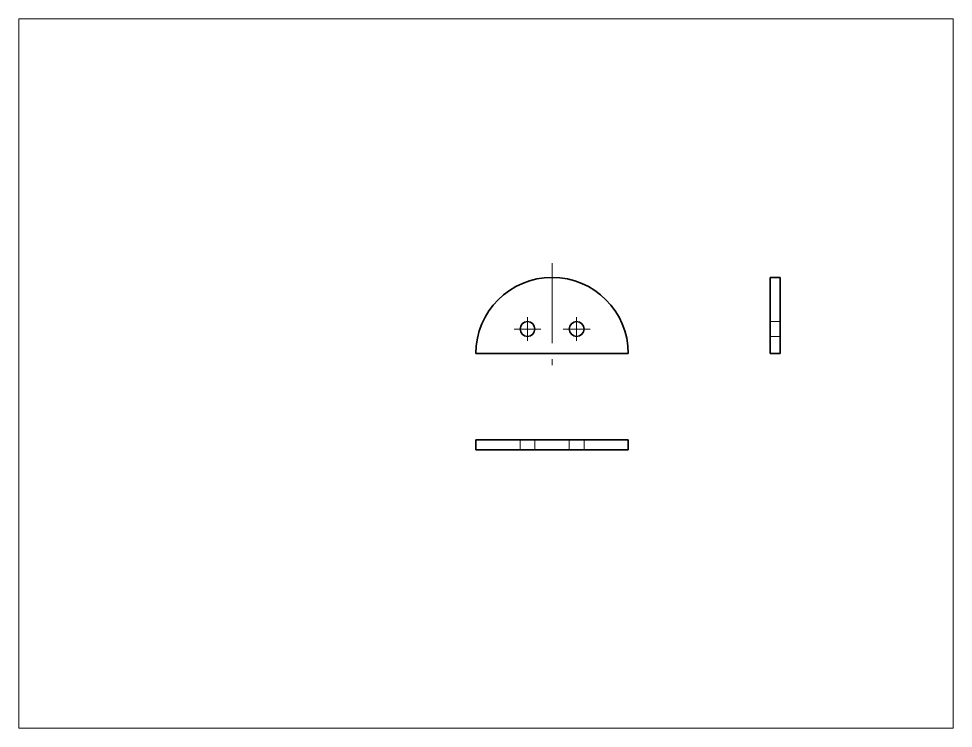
# Paper-space layout '布局1' of a CAD drawing. Header units: millimetres. Extents: x 26 to 231, y 20 to 176.
# The model-space entities are those that its viewports show. They can reach past a viewport. Long polylines and large blocks are cut down to what shows.
import ezdxf

# ---------------------------------------------------------------- set-up
doc = ezdxf.new("R2010")
doc.units = ezdxf.units.MM
doc.header["$LTSCALE"] = 0.3
doc.linetypes.add('ACAD_ISO02W100', pattern=[15, 12, -3])
doc.linetypes.add('CENTER', pattern=[50.8, 31.75, -6.35, 6.35, -6.35])
for name, color, linetype, lineweight in [('中心线', 7, 'CENTER', 20), ('文字', 7, 'Continuous', 20), ('粗实线', 7, 'Continuous', 35), ('虚线', 7, 'ACAD_ISO02W100', 20)]:
    doc.layers.add(name, color=color, linetype=linetype, lineweight=lineweight)

msp = doc.modelspace()

# ---------------------------------------------------------------- linework, layer by layer
at = {"layer": '中心线'}
for p, q in [((859.14, 670.89), (859.14, 629.33)), ((849.14, 648.92), (849.14, 639.23)), ((869.14, 648.92), (869.14, 639.23)), ((843.68, 644.08), (854.6, 644.08)), ((863.68, 644.08), (874.6, 644.08))]:
    msp.add_line(p, q, dxfattribs=at)
at = {"layer": '粗实线'}
for p, q in [((951.93, 665.08), (947.93, 665.08)), ((947.93, 665.08), (947.93, 634.08)), ((951.93, 665.08), (951.93, 634.08)), ((828.14, 634.08), (890.14, 634.08)), ((951.93, 634.08), (947.93, 634.08)), ((828.14, 595.01), (828.14, 599.01)), ((890.14, 599.01), (828.14, 599.01)), ((890.14, 595.01), (890.14, 599.01)), ((890.14, 595.01), (828.14, 595.01))]:
    msp.add_line(p, q, dxfattribs=at)
for centre in [(849.14, 644.08), (869.14, 644.08)]:
    msp.add_circle(centre, 3, dxfattribs=at)
msp.add_arc((859.14, 634.08), 31, 0, 180, dxfattribs=at)
at = {"layer": '虚线', "ltscale": 5}
for p, q in [((951.93, 647.08), (947.93, 647.08)), ((947.93, 641.08), (951.93, 641.08)), ((846.14, 599.01), (846.14, 595.01)), ((852.14, 595.01), (852.14, 599.01)), ((866.14, 599.01), (866.14, 595.01)), ((872.14, 595.01), (872.14, 599.01))]:
    msp.add_line(p, q, dxfattribs=at)

psp = doc.layouts.new('布局1')

# ---------------------------------------------------------------- viewports
at = {"layer": '文字', "view_target_point": (832.26, 626)}
psp.add_viewport(center=(128.5, 97.5), size=(205.6, 156), view_center_point=(0, 0), view_height=288.5035, dxfattribs=at)

doc.saveas('drawing.dxf')
